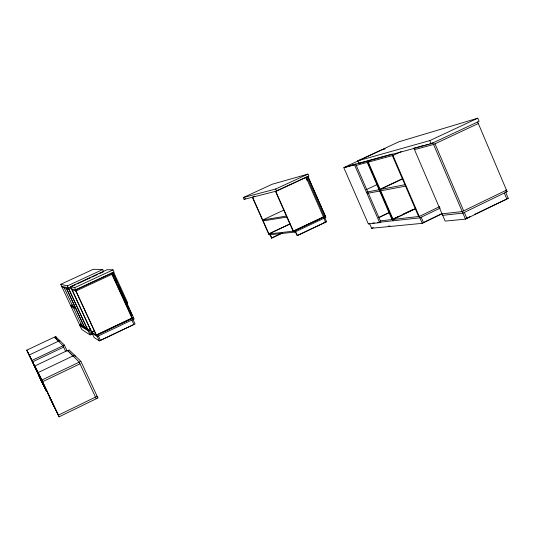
<?xml version="1.0" encoding="UTF-8"?>
<svg xmlns="http://www.w3.org/2000/svg" width="535" height="535" viewBox="0 0 535 535"><rect width="100%" height="100%" fill="white"/><g stroke="black" fill="none" stroke-linecap="round" stroke-linejoin="round"><path stroke-width="0.8" d="M96.26 398.749L79.233 362.162L67.637 350.438L34.788 366.027L59.138 416.805L97.918 397.94L80.899 361.366L74.619 355.173L38.105 372.567L54.249 406.981M416.223 147.486L413.843 148.135L445.16 221.109L465.463 219.136L508.25 198.325L505.715 192.339M477.661 121.973L507.127 191.657L462.889 213.111L442.686 215.337M95.491 397.104L58.362 415.153L49.28 396.91M466.132 218.514L470.566 216.361M474.257 214.562L506.839 199.007L504.304 193.021M441.636 213.732L422.931 222.767L423.559 222.7L421.199 217.217M369.498 223.409L371.611 228.258L422.249 223.336L442.291 213.652M439.603 206.657L419.273 216.441L380.358 220.868M440.211 208.061L419.881 217.852L377.63 222.44M80.003 363.813L42.653 381.676L35.477 367.485M379.669 222.66L380.88 222.078L355.735 164.225L343.838 167.709L368.321 223.904L379.669 222.66L354.518 164.793L343.838 167.709M371.611 228.258L373.283 227.649M393.519 218.822L398.782 216.3M402.547 214.495L412.318 209.814M392.57 219.477L414.404 209.011M415.735 208.576L393.125 219.417L368.287 162.118L369.785 161.423M74.686 355.327L73.121 356.076L67.731 350.612L69.196 349.917L74.686 355.327L75.388 356.838M379.348 217.203L388.992 212.596M378.365 217.852L389.507 212.529M368.321 223.904L369.498 223.342M34.788 366.027L41.877 380.017L80.899 361.366M132.232 317.957L96.253 335.024L75.876 290.98M132.406 318.017L96.387 335.104L75.448 289.863M94.608 330.737L91.605 332.155L96.755 335.331L133.643 317.83M71.55 288.84L75.749 289.943L114.069 272.168L113.019 269.874L107.14 269.693L70.526 286.64L94.073 337.491L99.343 340.915L135.061 323.922L133.028 319.502M401.758 179.011L379.088 189.711L366.916 192.058M402.454 178.978L380.158 189.504L404.935 184.722M293.855 230.852L324.417 216.535L293.421 231.173L275.766 191.256L306.227 177.159M268.657 233.955L294.303 231.08L325.387 216.394M89.994 328.697L87.727 329.767L79.501 324.698L80.992 323.996M252.346 197.248L269.072 234.885L294.752 232.083L325.828 217.397L307.892 176.557M90.776 329.607L88.215 330.817L79.949 325.668M65.765 351.682L63.003 345.744L54.456 337.11L26.75 350.157L31.96 360.443L64.394 345.088L67.156 351.02M94.728 330.811L91.726 332.235L72.158 289.963M324.872 217.852L326.584 221.751L297.453 235.547L295.4 231.662L297.126 235.581L325.28 222.252M63.645 347.121L32.608 361.82L27.325 351.388M92.548 333.619L91.05 334.335L89.271 330.316M99.176 273.753L103.683 271.666L102.713 269.56L93.324 269.272L60.763 284.299L81.694 329.433L90.107 334.91L92.669 333.693M269.413 233.601L289.783 224.018M290.07 223.978L268.924 233.929L252.6 197.181L254.821 196.158M366.141 189.718L377.335 184.448M79.595 324.758L81.093 324.056M55.774 336.669L54.53 337.251L58.542 341.31L59.853 340.695L55.774 336.669L56.469 338.167M126.608 303.419L127.738 302.884L120.756 287.663L119.619 288.191M82.056 326.276L83.554 325.574M83.661 325.634L82.163 326.337L64.22 287.797M269.961 234.464L271.559 238.062L281.958 233.153M271.559 238.062L282.239 233.126M86.262 327.233L84.757 327.942L66.434 288.405M87.118 326.938L84.864 328.008L66.521 288.425M478.317 123.531L433.557 144.483L414.491 149.639M72.185 304.85L70.687 305.545L72.921 306.568L74.425 305.866M401.196 151.619L392.978 155.451L355.949 165.455M74.519 305.913L73.014 306.615L75.375 307.692M357.841 160.834L429.772 140.605L477.768 118.195L479.086 121.311L431.116 143.748L358.985 163.463L357.841 160.834L398.749 141.842L477.768 118.195M283.918 210.068L262.725 219.972L286.399 216.066M119.559 288.064L120.696 287.536L113.694 272.268L112.557 272.796M264.651 220.193L263.14 220.895L286.847 217.07M112.276 274.167L75.983 291.007L72.058 289.937M380.893 150.328L344.935 167.02L392.362 154.026L422.249 223.336M354.518 164.793L355.735 164.225M358.985 163.463L360.496 162.76M243.298 197.555L275.706 189.009L307.973 174.089L308.855 176.109L276.602 191.042L244.1 199.361L243.298 197.555L272.181 184.241L307.973 174.089M60.763 284.299L67.397 285.891L102.713 269.56M75.89 284.533L68.38 288.011L61.665 286.252M77.314 283.871L90.91 277.578M92.207 276.983L97.671 274.448M71.101 288.031L68.868 289.067L62.12 287.228M70.526 286.64L74.686 287.636L113.019 269.874M76.211 289.509L111.748 273.024M244.1 199.361L245.585 198.679M382.813 149.439L385.2 148.737M381.642 149.981L384.043 149.278M417.815 147.051L424.161 145.306M425.746 144.871L428.127 144.223M429.719 143.788L432.889 142.919L465.463 219.136M367.478 193.349L379.663 191.042M380.739 190.834L405.55 186.14M505.655 190.233L506.478 190.112L462.227 211.559L442.05 213.853M505.508 191.884L507.127 191.657M324.926 221.965L326.584 221.751M506.598 198.538L508.25 198.325M323.976 222.42L325.628 222.206L323.916 218.3M372.761 223.055L374.453 222.868M388.35 226.165L389.988 226.004M465.269 218.601L466.901 218.44L464.327 212.415M71.135 306.522L73.382 307.572M73.476 307.612L75.85 308.715M92.114 333.251L97.283 336.475L134.165 318.967L112.925 272.696L112.504 272.669L114.57 277.17M64.394 345.088L59.8 340.561L29.204 355.006L42.72 383.809M96.34 396.114L97.918 397.94M38.968 376.185L45.649 389.614M41.877 380.017L59.138 416.805M31.96 360.443L46.291 390.985L26.75 350.157M32.535 361.68L45.562 389.44M67.397 285.891L90.107 334.91M68.774 289.04L87.613 329.7M98.433 335.926L100.486 340.367L133.924 324.464L131.898 320.044M74.686 287.636L75.749 289.943M96.755 335.331L99.343 340.915M115.226 278.615L117.225 282.975M117.887 284.399L120.95 291.093M121.01 291.2L123.518 296.664M123.786 297.253L126.213 302.542M126.909 304.054L129.029 308.662M129.684 310.099L132.125 315.409M270.228 234.437L271.827 238.035M275.706 189.009L276.602 191.042M294.303 231.08L294.752 232.083M275.458 191.329L293.1 231.214M307.959 176.483L325.761 217.036M305.679 177.346L307.117 180.609M367.766 162.259L393.145 220.801M367.244 162.399L392.021 219.544M392.382 155.611L418.644 216.514M435.008 143.808L463.664 210.864M429.772 140.605L431.116 143.748M306.936 177.005L306.013 177.252L323.461 216.989L324.431 216.849L306.936 177.005M111.782 273.224L111.367 273.198L132.025 318.198L132.506 318.365L111.782 273.224"/></g></svg>
